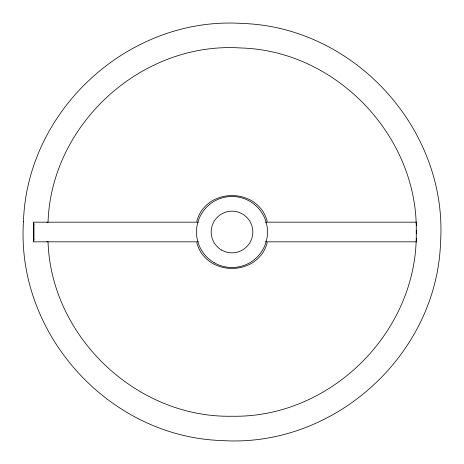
<?xml version="1.0" encoding="UTF-8"?>
<svg xmlns="http://www.w3.org/2000/svg" width="464" height="464" viewBox="0 0 464 464"><rect width="100%" height="100%" fill="white"/><g stroke="black" fill="none" stroke-linecap="round" stroke-linejoin="round"><path stroke-width="0.7" d="M416.521 233.844L416.521 230.156M416.434 238.142L416.283 241.825M47.079 222.79L47.108 222.175M48.036 222.268C51.318 123.412 142.373 41.226 241.042 47.989C336.504 50.704 418.203 136.515 416.237 232C418.157 331.157 331.157 418.157 232 416.237C136.781 418.186 51.081 336.934 48.036 241.732M33.965 239.511L33.965 224.489M196.742 221.305C206.097 186.986 257.903 186.986 267.258 221.305M267.258 242.695C257.903 277.014 206.097 277.014 196.742 242.695M33.657 241.292L33.849 240.474A16.298 16.014 -90 0 0 33.965 239.511M198.459 222.175L33.657 222.175L33.657 241.825L198.459 241.825M265.634 222.175L416.382 222.175M265.634 241.825L416.382 241.825M33.657 222.708L33.82 223.37M416.283 222.175L416.434 225.858M47.079 241.21L47.108 241.825M265.953 222.175A36.639 36.001 -90 0 1 266.11 222.778M266.11 241.222A36.639 36.001 -90 0 1 265.953 241.825M33.826 223.37A15.202 14.941 -90 0 1 33.965 224.489M23.449 221.757C16.014 334.237 109.081 436.926 221.757 440.551C334.237 447.986 436.926 354.919 440.551 242.243C447.986 129.763 354.919 27.074 242.243 23.449C129.763 16.014 27.074 109.081 23.449 221.757M214.24 262.757A35.519 35.519 0 0 0 267.519 232A35.519 35.519 0 0 0 214.24 201.243A35.519 35.519 0 0 0 214.24 262.757M221.583 250.038A20.828 20.828 0 0 0 252.828 232A20.828 20.828 0 0 0 221.583 213.962A20.828 20.828 0 0 0 221.583 250.038"/></g></svg>
